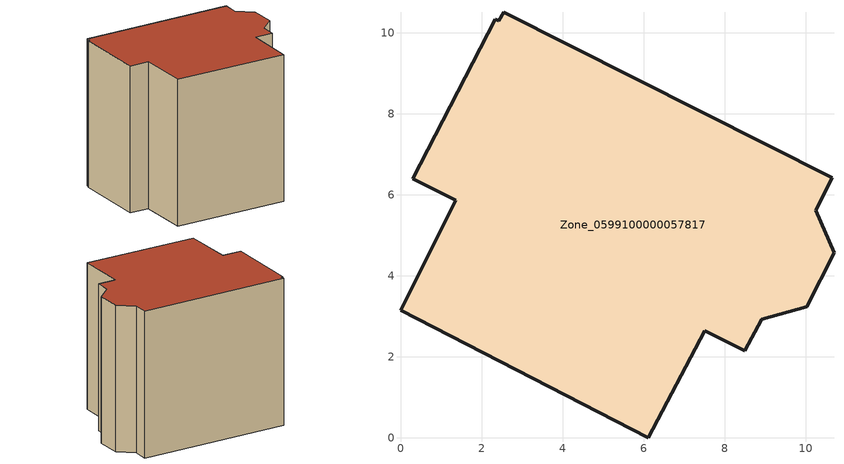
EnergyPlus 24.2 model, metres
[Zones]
Zone_0599100000057817
 floor ground (C_G): 0.3,6.4 2.34,10.33 2.42,10.29 2.54,10.5 10.65,6.42 10.25,5.62 10.7,4.57 10.03,3.23 8.92,2.93 8.5,2.15 7.51,2.64 6.12,0 0,3.15 1.36,5.86 z2.2
 wall outside (C_F): 10.7,4.57 10.25,5.62 10.65,6.42 2.54,10.5 2.42,10.29 2.34,10.33 0.3,6.4 1.36,5.86 0,3.15 6.12,0 7.51,2.64 8.5,2.15 8.92,2.93 10.03,3.23 10.7,4.57 z2.2:10.96
 roof outside (C_R): 10.65,6.42 2.54,10.5 2.42,10.29 2.34,10.33 0.3,6.4 1.36,5.86 0,3.15 6.12,0 7.51,2.64 8.5,2.15 8.92,2.93 10.03,3.23 10.7,4.57 10.25,5.62 z10.96
[BUILDING]
Pand.0599100000057817: North Axis=0; Terrain=City; Loads Convergence Tolerance Value=0.04; Temperature Convergence Tolerance Value=0.4; Solar Distribution=FullExterior; Maximum Number of Warmup Days=25; Minimum Number of Warmup Days=1
[Site:Location]
Rotterdam.The.Hague.AP_ZH_NLD Design_Conditions: Latitude=51.96; Longitude=4.45; Time Zone=1; Elevation=-4.5
[SITE:GROUNDTEMPERATURE:BUILDINGSURFACE]
18, 18, 18, 18, 18, 18, 18, 18, 18, 18, 18, 18
[MATERIAL] Thermal Absorptance=0.9; Solar Absorptance=0.7; Visible Absorptance=0.7
Name | Roughness | Thickness | Conductivity | Density | Specific Heat
G.D.1965 | MediumSmooth | 0.15 | 1 | 540 | 1210
F.D.1965 | Rough | 0.3 | 0.857143 | 1920 | 840
R.D.1965 | MediumRough | 0.2 | 0.08 | 1500 | 1000
[CONSTRUCTION]
C_G: G.D.1965
C_F: F.D.1965
C_R: R.D.1965
[ZONE]
Zone_0599100000057817: Type=1; Multiplier=1; Ceiling Height=Autocalculate; Volume=Autocalculate; Floor Area=autocalculate; Part of Total Floor Area=Yes
[ZONEINFILTRATION:DESIGNFLOWRATE]
Infil_Zone_0599100000057817: Zone or ZoneList or Space or SpaceList=Zone_0599100000057817; Schedule=AlwaysOn; Design Flow Rate Calculation Method=Flow/Area; Flow Rate per Floor Area=0.0042; Constant Term Coefficient=1; Temperature Term Coefficient=0; Velocity Term Coefficient=0; Velocity Squared Term Coefficient=0
[HVACTEMPLATE:ZONE:IDEALLOADSAIRSYSTEM]
Zone_0599100000057817: Maximum Heating Supply Air Temperature=50; Minimum Cooling Supply Air Temperature=13; Maximum Heating Supply Air Humidity Ratio=0.0156; Minimum Cooling Supply Air Humidity Ratio=0.0077; Heating Limit=NoLimit; Cooling Limit=NoLimit; Dehumidification Control Type=ConstantSensibleHeatRatio; Cooling Sensible Heat Ratio=0.7; Dehumidification Setpoint=60; Humidification Control Type=None; Humidification Setpoint=30; Outdoor Air Method=None; Outdoor Air Flow Rate per Person=0.00944; Outdoor Air Flow Rate per Zone Floor Area=0; Outdoor Air Flow Rate per Zone=0; Demand Controlled Ventilation Type=None; Outdoor Air Economizer Type=NoEconomizer; Heat Recovery Type=None; Sensible Heat Recovery Effectiveness=0.7; Latent Heat Recovery Effectiveness=0.65
[ZONECONTROL:THERMOSTAT]
ThermostatControl_Zone_0599100000057817: Zone or ZoneList=Zone_0599100000057817; Control Type Schedule=DualSetpointControlType; Control 1=Thermostat_Zone_0599100000057817; Temperature Difference Between Cutout And Setpoint=0
[THERMOSTATSETPOINT:DUALSETPOINT]
Thermostat_Zone_0599100000057817: Heating Setpoint Temperature Schedule=HeatingSetpoint_Zone_0599100000057817; Cooling Setpoint Temperature Schedule=CoolingSetpoint_Zone_0599100000057817
[SCHEDULE:COMPACT]
HeatingSetpoint_Zone_0599100000057817: Through: 12/31, For: AllDays, Until: 24:00, 21
CoolingSetpoint_Zone_0599100000057817: Through: 12/31, For: AllDays, Until: 24:00, 24
DualSetpointControlType: Through: 12/31, For: AllDays, Until: 24:00, 4
AlwaysOn: Through: 12/31, For: AllDays, Until: 24:00, 1
